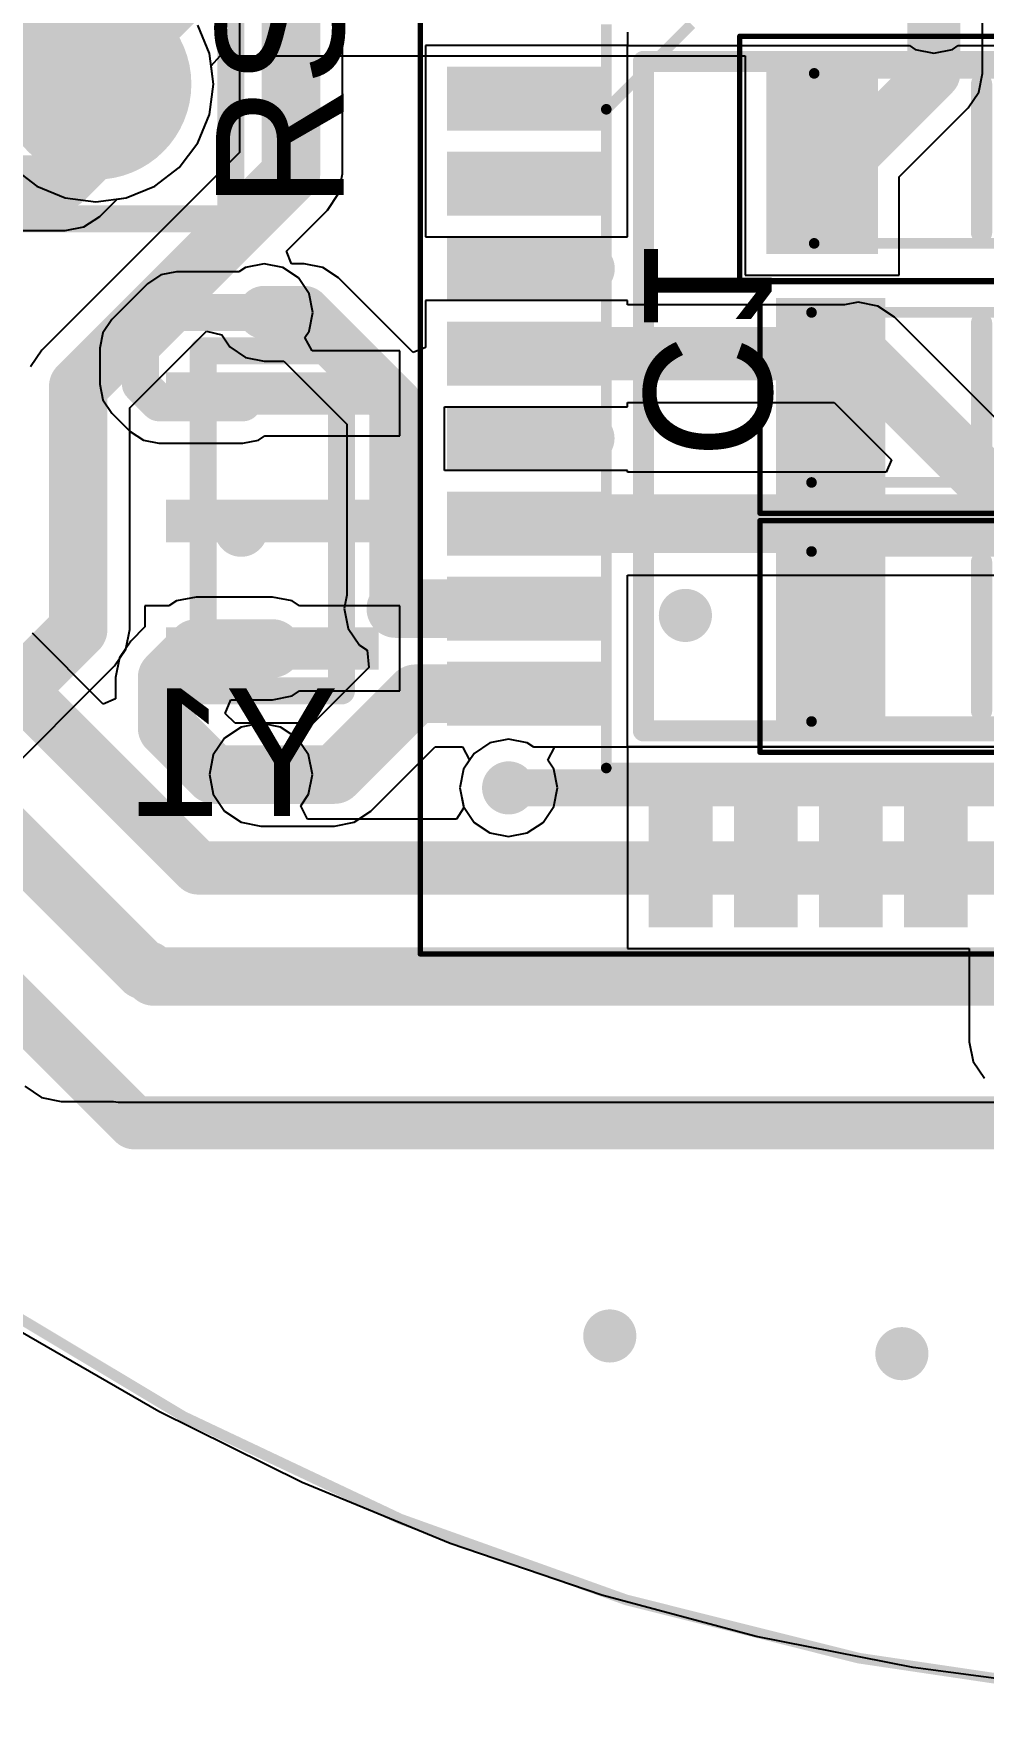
# Model space of a CAD drawing. Header units: millimetres. Extents: x 4.72 to 6.55, y 1.73 to 3.54.
# Drawn here: x 5.156 to 5.508, y 1.728 to 2.349 of the extents above; entities that cross this region are included whole.
import ezdxf

# ---------------------------------------------------------------- set-up
doc = ezdxf.new("R2010")
doc.units = ezdxf.units.MM
doc.header["$MEASUREMENT"] = 0
for name, color, linetype in [('BottomLayer', 5, 'Continuous'), ('BottomOverlay', 54, 'Continuous'), ('BottomPaste', 16, 'Continuous'), ('BottomSolder', 6, 'Continuous'), ('ConnectLayer', 7, 'Continuous'), ('Mechanical1', 6, 'Continuous'), ('Mechanical15', 56, 'Continuous'), ('Mechanical20', 56, 'Continuous'), ('Mechanical3', 76, 'Continuous'), ('MultiLayer', 9, 'Continuous'), ('PadHoleLayer', 156, 'Continuous'), ('TopLayer', 1, 'Continuous'), ('TopOverlay', 2, 'Continuous'), ('TopPaste', 8, 'Continuous'), ('TopSolder', 216, 'Continuous'), ('ViaHoleLayer', 16, 'Continuous')]:
    doc.layers.add(name, color=color, linetype=linetype)

# ---------------------------------------------------------------- blocks, each defined once
blk = doc.blocks.new('CSTCE_G_B_15')
at = {"layer": 'BottomLayer'}
for points in [[(-0.0551181, 0.0393701), (-0.0551181, -0.0393701), (-0.0393701, 0.0393701), (-0.0393701, -0.0393701)], [(-0.007874, 0.0393701), (-0.007874, -0.0393701), (0.007874, 0.0393701), (0.007874, -0.0393701)], [(0.0393701, 0.0393701), (0.0393701, -0.0393701), (0.0551181, 0.0393701), (0.0551181, -0.0393701)]]:
    blk.add_solid(points, dxfattribs=at)
at = {"layer": 'BottomOverlay'}
for points, const_width in [([(0.0695027, 0.0568504, 1), (0.0638043, 0.0568504, 1)], 0.01), ([(0.0613043, 0.0568504, 1), (0.0663043, 0.0568504, 1)], 0.005), ([(0.0670027, 0.0568504, 1), (0.0720027, 0.0568504, 1)], 0.005), ([(-0.0654921, 0.0255906, 1), (-0.0604921, 0.0255906, 1)], 0.005), ([(0.0604921, 0.0255906, 1), (0.0654921, 0.0255906, 1)], 0.005), ([(-0.0654921, -0.0255906, 1), (-0.0604921, -0.0255906, 1)], 0.005), ([(0.0604921, -0.0255906, 1), (0.0654921, -0.0255906, 1)], 0.005)]:
    blk.add_lwpolyline(points, format="xyb", close=True, dxfattribs=dict(at, const_width=const_width))
at = {"layer": 'BottomOverlay', "const_width": 0.01}
for points in [[(-0.0629921, 0.0255906), (-0.0629921, -0.0255906)], [(0.0629921, 0.0255906), (0.0629921, -0.0255906)]]:
    blk.add_lwpolyline(points, dxfattribs=at)
at = {"layer": 'BottomPaste'}
for points in [[(-0.0551181, 0.0393701), (-0.0551181, -0.0393701), (-0.0393701, 0.0393701), (-0.0393701, -0.0393701)], [(-0.007874, 0.0393701), (-0.007874, -0.0393701), (0.007874, 0.0393701), (0.007874, -0.0393701)], [(0.0393701, 0.0393701), (0.0393701, -0.0393701), (0.0551181, 0.0393701), (0.0551181, -0.0393701)]]:
    blk.add_solid(points, dxfattribs=at)
at = {"layer": 'BottomSolder'}
for points in [[(-0.0551181, 0.0393701), (-0.0551181, -0.0393701), (-0.0393701, 0.0393701), (-0.0393701, -0.0393701)], [(-0.007874, 0.0393701), (-0.007874, -0.0393701), (0.007874, 0.0393701), (0.007874, -0.0393701)], [(0.0393701, 0.0393701), (0.0393701, -0.0393701), (0.0551181, 0.0393701), (0.0551181, -0.0393701)]]:
    blk.add_solid(points, dxfattribs=at)
at = {"layer": 'Mechanical15', "const_width": 0.01}
for points in [[(-0.0629921, 0.0255906), (0.0629921, 0.0255906)], [(-0.0629921, 0.0255906), (-0.0629921, -0.0255906)], [(0.0629921, 0.0255906), (0.0629921, -0.0255906)], [(-0.0629921, -0.0255906), (0.0629921, -0.0255906)]]:
    blk.add_lwpolyline(points, dxfattribs=at)
at = {"layer": 'Mechanical15', "const_width": 0.005}
for points in [[(-0.0654921, 0.0255906, 1), (-0.0604921, 0.0255906, 1)], [(-0.0654921, 0.0255906, 1), (-0.0604921, 0.0255906, 1)], [(0.0604921, 0.0255906, 1), (0.0654921, 0.0255906, 1)], [(0.0604921, 0.0255906, 1), (0.0654921, 0.0255906, 1)], [(-0.0654921, -0.0255906, 1), (-0.0604921, -0.0255906, 1)], [(-0.0654921, -0.0255906, 1), (-0.0604921, -0.0255906, 1)], [(0.0604921, -0.0255906, 1), (0.0654921, -0.0255906, 1)], [(0.0604921, -0.0255906, 1), (0.0654921, -0.0255906, 1)]]:
    blk.add_lwpolyline(points, format="xyb", close=True, dxfattribs=at)
blk = doc.blocks.new('QFP80P900X900X120_32N_20')
at = {"layer": 'Mechanical15', "const_width": 0.003937}
for points in [[(-0.1377953, 0.1062992), (-0.1062992, 0.1377953)], [(-0.1377953, -0.1377953), (-0.1377953, 0.1377953)], [(-0.1377953, -0.1377953), (0.1377953, -0.1377953)]]:
    blk.add_lwpolyline(points, dxfattribs=at)
at = {"layer": 'Mechanical15', "const_width": 0.0019685}
for points in [[(-0.1387795, 0.1062992, 1), (-0.1368111, 0.1062992, 1)], [(-0.1387795, -0.1377953, 1), (-0.1368111, -0.1377953, 1)], [(-0.1387795, -0.1377953, 1), (-0.1368111, -0.1377953, 1)]]:
    blk.add_lwpolyline(points, format="xyb", close=True, dxfattribs=at)
at = {"layer": 'Mechanical20', "const_width": 0.0019685}
for points in [[(-0.2066929, -0.2066929), (-0.2066929, 0.2066929)], [(-0.2066929, -0.2066929), (0.2066929, -0.2066929)]]:
    blk.add_lwpolyline(points, dxfattribs=at)
at = {"layer": 'Mechanical20', "const_width": 0.0009842}
blk.add_lwpolyline([(-0.207185, -0.2066929, 1), (-0.2062008, -0.2066929, 1)], format="xyb", close=True, dxfattribs=at)
blk.add_lwpolyline([(-0.207185, -0.2066929, 1), (-0.2062008, -0.2066929, 1)], format="xyb", close=True, dxfattribs=at)
at = {"layer": 'TopLayer'}
for points in [[(-0.1968503, 0.0984252), (-0.1377953, 0.0984252), (-0.1968503, 0.1220472), (-0.1377953, 0.1220472)], [(-0.1968503, 0.0669292), (-0.1377953, 0.0669292), (-0.1968503, 0.0905512), (-0.1377953, 0.0905512)], [(-0.1968503, 0.0354331), (-0.1377953, 0.0354331), (-0.1968503, 0.0590551), (-0.1377953, 0.0590551)], [(-0.1968503, 0.003937), (-0.1377953, 0.003937), (-0.1968503, 0.027559), (-0.1377953, 0.027559)], [(-0.1968503, -0.027559), (-0.1377953, -0.027559), (-0.1968503, -0.003937), (-0.1377953, -0.003937)], [(-0.1968503, -0.0590551), (-0.1377953, -0.0590551), (-0.1968503, -0.0354331), (-0.1377953, -0.0354331)], [(-0.1968503, -0.0905512), (-0.1377953, -0.0905512), (-0.1968503, -0.0669292), (-0.1377953, -0.0669292)], [(-0.1968503, -0.1220472), (-0.1377953, -0.1220472), (-0.1968503, -0.0984252), (-0.1377953, -0.0984252)], [(-0.0984252, -0.1968503), (-0.0984252, -0.1377953), (-0.1220472, -0.1968503), (-0.1220472, -0.1377953)], [(-0.0669292, -0.1968503), (-0.0669292, -0.1377953), (-0.0905512, -0.1968503), (-0.0905512, -0.1377953)], [(-0.0354331, -0.1968503), (-0.0354331, -0.1377953), (-0.0590551, -0.1968503), (-0.0590551, -0.1377953)], [(-0.003937, -0.1968503), (-0.003937, -0.1377953), (-0.027559, -0.1968503), (-0.027559, -0.1377953)]]:
    blk.add_solid(points, dxfattribs=at)
at = {"layer": 'TopOverlay', "const_width": 0.007874}
for points in [[(-0.1240157, -0.1240157), (-0.1240157, 0.1240157)], [(-0.1240157, 0.1240157), (0.1240157, 0.1240157)], [(-0.1240157, -0.1240157), (0.1240157, -0.1240157)]]:
    blk.add_lwpolyline(points, dxfattribs=at)
at = {"layer": 'TopOverlay', "const_width": 0.003937}
for points in [[(-0.1259842, 0.1240157, 1), (-0.1220472, 0.1240157, 1)], [(-0.1259842, 0.1240157, 1), (-0.1220472, 0.1240157, 1)], [(-0.1259842, -0.1240157, 1), (-0.1220472, -0.1240157, 1)], [(-0.1259842, -0.1240157, 1), (-0.1220472, -0.1240157, 1)]]:
    blk.add_lwpolyline(points, format="xyb", close=True, dxfattribs=at)
at = {"layer": 'TopPaste'}
for points in [[(-0.1968503, 0.0984252), (-0.1377953, 0.0984252), (-0.1968503, 0.1220472), (-0.1377953, 0.1220472)], [(-0.1968503, 0.0669292), (-0.1377953, 0.0669292), (-0.1968503, 0.0905512), (-0.1377953, 0.0905512)], [(-0.1968503, 0.0354331), (-0.1377953, 0.0354331), (-0.1968503, 0.0590551), (-0.1377953, 0.0590551)], [(-0.1968503, 0.003937), (-0.1377953, 0.003937), (-0.1968503, 0.027559), (-0.1377953, 0.027559)], [(-0.1968503, -0.027559), (-0.1377953, -0.027559), (-0.1968503, -0.003937), (-0.1377953, -0.003937)], [(-0.1968503, -0.0590551), (-0.1377953, -0.0590551), (-0.1968503, -0.0354331), (-0.1377953, -0.0354331)], [(-0.1968503, -0.0905512), (-0.1377953, -0.0905512), (-0.1968503, -0.0669292), (-0.1377953, -0.0669292)], [(-0.1968503, -0.1220472), (-0.1377953, -0.1220472), (-0.1968503, -0.0984252), (-0.1377953, -0.0984252)], [(-0.0984252, -0.1968503), (-0.0984252, -0.1377953), (-0.1220472, -0.1968503), (-0.1220472, -0.1377953)], [(-0.0669292, -0.1968503), (-0.0669292, -0.1377953), (-0.0905512, -0.1968503), (-0.0905512, -0.1377953)], [(-0.0354331, -0.1968503), (-0.0354331, -0.1377953), (-0.0590551, -0.1968503), (-0.0590551, -0.1377953)], [(-0.003937, -0.1968503), (-0.003937, -0.1377953), (-0.027559, -0.1968503), (-0.027559, -0.1377953)]]:
    blk.add_solid(points, dxfattribs=at)
at = {"layer": 'TopSolder'}
for points in [[(-0.1968503, 0.0984252), (-0.1377953, 0.0984252), (-0.1968503, 0.1220472), (-0.1377953, 0.1220472)], [(-0.1968503, 0.0669292), (-0.1377953, 0.0669292), (-0.1968503, 0.0905512), (-0.1377953, 0.0905512)], [(-0.1968503, 0.0354331), (-0.1377953, 0.0354331), (-0.1968503, 0.0590551), (-0.1377953, 0.0590551)], [(-0.1968503, 0.003937), (-0.1377953, 0.003937), (-0.1968503, 0.027559), (-0.1377953, 0.027559)], [(-0.1968503, -0.027559), (-0.1377953, -0.027559), (-0.1968503, -0.003937), (-0.1377953, -0.003937)], [(-0.1968503, -0.0590551), (-0.1377953, -0.0590551), (-0.1968503, -0.0354331), (-0.1377953, -0.0354331)], [(-0.1968503, -0.0905512), (-0.1377953, -0.0905512), (-0.1968503, -0.0669292), (-0.1377953, -0.0669292)], [(-0.1968503, -0.1220472), (-0.1377953, -0.1220472), (-0.1968503, -0.0984252), (-0.1377953, -0.0984252)], [(-0.0984252, -0.1968503), (-0.0984252, -0.1377953), (-0.1220472, -0.1968503), (-0.1220472, -0.1377953)], [(-0.0669292, -0.1968503), (-0.0669292, -0.1377953), (-0.0905512, -0.1968503), (-0.0905512, -0.1377953)], [(-0.0354331, -0.1968503), (-0.0354331, -0.1377953), (-0.0590551, -0.1968503), (-0.0590551, -0.1377953)], [(-0.003937, -0.1968503), (-0.003937, -0.1377953), (-0.027559, -0.1968503), (-0.027559, -0.1377953)]]:
    blk.add_solid(points, dxfattribs=at)
blk = doc.blocks.new('RESC3216X60N_B_29')
at = {"layer": 'BottomLayer'}
for points in [[(-0.0797244, 0.035433), (-0.0797244, -0.035433), (-0.0383858, 0.035433), (-0.0383858, -0.035433)], [(0.0383858, 0.035433), (0.0383858, -0.035433), (0.0797244, 0.035433), (0.0797244, -0.035433)]]:
    blk.add_solid(points, dxfattribs=at)
at = {"layer": 'BottomOverlay', "const_width": 0.007874}
blk.add_lwpolyline([(0, 0.0275591), (0, -0.0275591)], dxfattribs=at)
at = {"layer": 'BottomOverlay', "const_width": 0.003937}
for points in [[(-0.0019685, 0.0275591, 1), (0.0019685, 0.0275591, 1)], [(-0.0019685, -0.0275591, 1), (0.0019685, -0.0275591, 1)]]:
    blk.add_lwpolyline(points, format="xyb", close=True, dxfattribs=at)
at = {"layer": 'BottomPaste'}
for points in [[(-0.0797244, 0.035433), (-0.0797244, -0.035433), (-0.0383858, 0.035433), (-0.0383858, -0.035433)], [(0.0383858, 0.035433), (0.0383858, -0.035433), (0.0797244, 0.035433), (0.0797244, -0.035433)]]:
    blk.add_solid(points, dxfattribs=at)
at = {"layer": 'BottomSolder'}
for points in [[(-0.0797244, 0.035433), (-0.0797244, -0.035433), (-0.0383858, 0.035433), (-0.0383858, -0.035433)], [(0.0383858, 0.035433), (0.0383858, -0.035433), (0.0797244, 0.035433), (0.0797244, -0.035433)]]:
    blk.add_solid(points, dxfattribs=at)
at = {"layer": 'Mechanical15', "const_width": 0.003937}
for points in [[(0.0620079, 0.0314961), (-0.0620079, 0.0314961)], [(-0.0620079, 0.0314961), (-0.0620079, -0.0314961)], [(0.0620079, 0.0314961), (0.0620079, -0.0314961)], [(0.0620079, -0.0314961), (-0.0620079, -0.0314961)]]:
    blk.add_lwpolyline(points, dxfattribs=at)
at = {"layer": 'Mechanical15', "const_width": 0.0019685}
for points in [[(-0.0629921, 0.0314961, 1), (-0.0610237, 0.0314961, 1)], [(-0.0629921, 0.0314961, 1), (-0.0610237, 0.0314961, 1)], [(0.0610237, 0.0314961, 1), (0.0629921, 0.0314961, 1)], [(0.0610237, 0.0314961, 1), (0.0629921, 0.0314961, 1)], [(-0.0629921, -0.0314961, 1), (-0.0610237, -0.0314961, 1)], [(-0.0629921, -0.0314961, 1), (-0.0610237, -0.0314961, 1)], [(0.0610237, -0.0314961, 1), (0.0629921, -0.0314961, 1)], [(0.0610237, -0.0314961, 1), (0.0629921, -0.0314961, 1)]]:
    blk.add_lwpolyline(points, format="xyb", close=True, dxfattribs=at)
at = {"layer": 'Mechanical20', "const_width": 0.0019685}
for points in [[(0.0895669, 0.0452756), (-0.0895669, 0.0452756)], [(-0.0895669, 0.0452756), (-0.0895669, -0.0452756)], [(0.0895669, 0.0452756), (0.0895669, -0.0452756)], [(0.0895669, -0.0452756), (-0.0895669, -0.0452756)]]:
    blk.add_lwpolyline(points, dxfattribs=at)
at = {"layer": 'Mechanical20', "const_width": 0.0009842}
for points in [[(-0.090059, 0.0452756, 1), (-0.0890748, 0.0452756, 1)], [(-0.090059, 0.0452756, 1), (-0.0890748, 0.0452756, 1)], [(0.0890748, 0.0452756, 1), (0.090059, 0.0452756, 1)], [(0.0890748, 0.0452756, 1), (0.090059, 0.0452756, 1)], [(-0.090059, -0.0452756, 1), (-0.0890748, -0.0452756, 1)], [(-0.090059, -0.0452756, 1), (-0.0890748, -0.0452756, 1)], [(0.0890748, -0.0452756, 1), (0.090059, -0.0452756, 1)], [(0.0890748, -0.0452756, 1), (0.090059, -0.0452756, 1)]]:
    blk.add_lwpolyline(points, format="xyb", close=True, dxfattribs=at)
blk = doc.blocks.new('P___H______2_3_TH_P_____2_54___31')
at = {"layer": 'BottomLayer', "const_width": 0.035433}
blk.add_lwpolyline([(0.1822835, -0.1, 1), (0.2177165, -0.1, 1)], format="xyb", close=True, dxfattribs=at)
at = {"layer": 'BottomSolder', "const_width": 0.035433}
blk.add_lwpolyline([(0.1822835, -0.1, 1), (0.2177165, -0.1, 1)], format="xyb", close=True, dxfattribs=at)
at = {"layer": 'Mechanical3', "const_width": 0.01}
for points in [[(0.25, -0.15), (0.25, -0.05)], [(-0.05, -0.15), (0.25, -0.15)]]:
    blk.add_lwpolyline(points, dxfattribs=at)
at = {"layer": 'Mechanical3', "const_width": 0.005}
blk.add_lwpolyline([(0.2475, -0.15, 1), (0.2525, -0.15, 1)], format="xyb", close=True, dxfattribs=at)
blk.add_lwpolyline([(0.2475, -0.15, 1), (0.2525, -0.15, 1)], format="xyb", close=True, dxfattribs=at)
at = {"layer": 'MultiLayer', "const_width": 0.035433}
blk.add_lwpolyline([(0.1822835, -0.1, 1), (0.2177165, -0.1, 1)], format="xyb", close=True, dxfattribs=at)
at = {"layer": 'PadHoleLayer', "const_width": 0.019685}
blk.add_lwpolyline([(0.1901575, -0.1, 1), (0.2098425, -0.1, 1)], format="xyb", close=True, dxfattribs=at)
at = {"layer": 'TopLayer', "const_width": 0.035433}
blk.add_lwpolyline([(0.1822835, -0.1, 1), (0.2177165, -0.1, 1)], format="xyb", close=True, dxfattribs=at)
at = {"layer": 'TopOverlay', "const_width": 0.01}
for points in [[(0.25, -0.15), (0.25, -0.05)], [(-0.05, -0.15), (0.25, -0.15)]]:
    blk.add_lwpolyline(points, dxfattribs=at)
at = {"layer": 'TopOverlay', "const_width": 0.005}
blk.add_lwpolyline([(0.2475, -0.15, 1), (0.2525, -0.15, 1)], format="xyb", close=True, dxfattribs=at)
blk.add_lwpolyline([(0.2475, -0.15, 1), (0.2525, -0.15, 1)], format="xyb", close=True, dxfattribs=at)
at = {"layer": 'TopSolder', "const_width": 0.035433}
blk.add_lwpolyline([(0.1822835, -0.1, 1), (0.2177165, -0.1, 1)], format="xyb", close=True, dxfattribs=at)
blk = doc.blocks.new('CAPC3216X170N_B_46')
at = {"layer": 'BottomLayer'}
for points in [[(-0.0761811, 0.036811), (-0.0761811, -0.036811), (-0.0356299, 0.036811), (-0.0356299, -0.036811)], [(0.0356299, 0.036811), (0.0356299, -0.036811), (0.0761811, 0.036811), (0.0761811, -0.036811)]]:
    blk.add_solid(points, dxfattribs=at)
at = {"layer": 'BottomOverlay', "const_width": 0.007874}
blk.add_lwpolyline([(0, 0.0275591), (0, -0.0275591)], dxfattribs=at)
at = {"layer": 'BottomOverlay', "const_width": 0.003937}
for points in [[(-0.0019685, 0.0275591, 1), (0.0019685, 0.0275591, 1)], [(-0.0019685, -0.0275591, 1), (0.0019685, -0.0275591, 1)]]:
    blk.add_lwpolyline(points, format="xyb", close=True, dxfattribs=at)
at = {"layer": 'BottomPaste'}
for points in [[(-0.0761811, 0.036811), (-0.0761811, -0.036811), (-0.0356299, 0.036811), (-0.0356299, -0.036811)], [(0.0356299, 0.036811), (0.0356299, -0.036811), (0.0761811, 0.036811), (0.0761811, -0.036811)]]:
    blk.add_solid(points, dxfattribs=at)
at = {"layer": 'BottomSolder'}
for points in [[(-0.0761811, 0.036811), (-0.0761811, -0.036811), (-0.0356299, 0.036811), (-0.0356299, -0.036811)], [(0.0356299, 0.036811), (0.0356299, -0.036811), (0.0761811, 0.036811), (0.0761811, -0.036811)]]:
    blk.add_solid(points, dxfattribs=at)
at = {"layer": 'Mechanical15', "const_width": 0.003937}
for points in [[(0.0629921, 0.0314961), (-0.0629921, 0.0314961)], [(-0.0629921, 0.0314961), (-0.0629921, -0.0314961)], [(0.0629921, 0.0314961), (0.0629921, -0.0314961)], [(0.0629921, -0.0314961), (-0.0629921, -0.0314961)]]:
    blk.add_lwpolyline(points, dxfattribs=at)
at = {"layer": 'Mechanical15', "const_width": 0.0019685}
for points in [[(-0.0639763, 0.0314961, 1), (-0.0620079, 0.0314961, 1)], [(-0.0639763, 0.0314961, 1), (-0.0620079, 0.0314961, 1)], [(0.0620079, 0.0314961, 1), (0.0639763, 0.0314961, 1)], [(0.0620079, 0.0314961, 1), (0.0639763, 0.0314961, 1)], [(-0.0639763, -0.0314961, 1), (-0.0620079, -0.0314961, 1)], [(-0.0639763, -0.0314961, 1), (-0.0620079, -0.0314961, 1)], [(0.0620079, -0.0314961, 1), (0.0639763, -0.0314961, 1)], [(0.0620079, -0.0314961, 1), (0.0639763, -0.0314961, 1)]]:
    blk.add_lwpolyline(points, format="xyb", close=True, dxfattribs=at)
at = {"layer": 'Mechanical20', "const_width": 0.0019685}
for points in [[(0.0820866, 0.0429134), (-0.0820866, 0.0429134)], [(-0.0820866, 0.0429134), (-0.0820866, -0.0429134)], [(0.0820866, 0.0429134), (0.0820866, -0.0429134)], [(0.0820866, -0.0429134), (-0.0820866, -0.0429134)]]:
    blk.add_lwpolyline(points, dxfattribs=at)
at = {"layer": 'Mechanical20', "const_width": 0.0009842}
for points in [[(-0.0825787, 0.0429134, 1), (-0.0815945, 0.0429134, 1)], [(-0.0825787, 0.0429134, 1), (-0.0815945, 0.0429134, 1)], [(0.0815945, 0.0429134, 1), (0.0825787, 0.0429134, 1)], [(0.0815945, 0.0429134, 1), (0.0825787, 0.0429134, 1)], [(-0.0825787, -0.0429134, 1), (-0.0815945, -0.0429134, 1)], [(-0.0825787, -0.0429134, 1), (-0.0815945, -0.0429134, 1)], [(0.0815945, -0.0429134, 1), (0.0825787, -0.0429134, 1)], [(0.0815945, -0.0429134, 1), (0.0825787, -0.0429134, 1)]]:
    blk.add_lwpolyline(points, format="xyb", close=True, dxfattribs=at)
blk = doc.blocks.new('CAPC3216X170N_B_47')
at = {"layer": 'BottomLayer'}
for points in [[(-0.0761811, 0.036811), (-0.0761811, -0.036811), (-0.0356299, 0.036811), (-0.0356299, -0.036811)], [(0.0356299, 0.036811), (0.0356299, -0.036811), (0.0761811, 0.036811), (0.0761811, -0.036811)]]:
    blk.add_solid(points, dxfattribs=at)
at = {"layer": 'BottomOverlay', "const_width": 0.007874}
blk.add_lwpolyline([(0, 0.0275591), (0, -0.0275591)], dxfattribs=at)
at = {"layer": 'BottomOverlay', "const_width": 0.003937}
for points in [[(-0.0019685, 0.0275591, 1), (0.0019685, 0.0275591, 1)], [(-0.0019685, -0.0275591, 1), (0.0019685, -0.0275591, 1)]]:
    blk.add_lwpolyline(points, format="xyb", close=True, dxfattribs=at)
at = {"layer": 'BottomPaste'}
for points in [[(-0.0761811, 0.036811), (-0.0761811, -0.036811), (-0.0356299, 0.036811), (-0.0356299, -0.036811)], [(0.0356299, 0.036811), (0.0356299, -0.036811), (0.0761811, 0.036811), (0.0761811, -0.036811)]]:
    blk.add_solid(points, dxfattribs=at)
at = {"layer": 'BottomSolder'}
for points in [[(-0.0761811, 0.036811), (-0.0761811, -0.036811), (-0.0356299, 0.036811), (-0.0356299, -0.036811)], [(0.0356299, 0.036811), (0.0356299, -0.036811), (0.0761811, 0.036811), (0.0761811, -0.036811)]]:
    blk.add_solid(points, dxfattribs=at)
at = {"layer": 'Mechanical15', "const_width": 0.003937}
for points in [[(0.0629921, 0.0314961), (-0.0629921, 0.0314961)], [(-0.0629921, 0.0314961), (-0.0629921, -0.0314961)], [(0.0629921, 0.0314961), (0.0629921, -0.0314961)], [(0.0629921, -0.0314961), (-0.0629921, -0.0314961)]]:
    blk.add_lwpolyline(points, dxfattribs=at)
at = {"layer": 'Mechanical15', "const_width": 0.0019685}
for points in [[(-0.0639763, 0.0314961, 1), (-0.0620079, 0.0314961, 1)], [(-0.0639763, 0.0314961, 1), (-0.0620079, 0.0314961, 1)], [(0.0620079, 0.0314961, 1), (0.0639763, 0.0314961, 1)], [(0.0620079, 0.0314961, 1), (0.0639763, 0.0314961, 1)], [(-0.0639763, -0.0314961, 1), (-0.0620079, -0.0314961, 1)], [(-0.0639763, -0.0314961, 1), (-0.0620079, -0.0314961, 1)], [(0.0620079, -0.0314961, 1), (0.0639763, -0.0314961, 1)], [(0.0620079, -0.0314961, 1), (0.0639763, -0.0314961, 1)]]:
    blk.add_lwpolyline(points, format="xyb", close=True, dxfattribs=at)
at = {"layer": 'Mechanical20', "const_width": 0.0019685}
for points in [[(0.0820866, 0.0429134), (-0.0820866, 0.0429134)], [(-0.0820866, 0.0429134), (-0.0820866, -0.0429134)], [(0.0820866, 0.0429134), (0.0820866, -0.0429134)], [(0.0820866, -0.0429134), (-0.0820866, -0.0429134)]]:
    blk.add_lwpolyline(points, dxfattribs=at)
at = {"layer": 'Mechanical20', "const_width": 0.0009842}
for points in [[(-0.0825787, 0.0429134, 1), (-0.0815945, 0.0429134, 1)], [(-0.0825787, 0.0429134, 1), (-0.0815945, 0.0429134, 1)], [(0.0815945, 0.0429134, 1), (0.0825787, 0.0429134, 1)], [(0.0815945, 0.0429134, 1), (0.0825787, 0.0429134, 1)], [(-0.0825787, -0.0429134, 1), (-0.0815945, -0.0429134, 1)], [(-0.0825787, -0.0429134, 1), (-0.0815945, -0.0429134, 1)], [(0.0815945, -0.0429134, 1), (0.0825787, -0.0429134, 1)], [(0.0815945, -0.0429134, 1), (0.0825787, -0.0429134, 1)]]:
    blk.add_lwpolyline(points, format="xyb", close=True, dxfattribs=at)

msp = doc.modelspace()

# ---------------------------------------------------------------- linework, layer by layer
at = {"layer": 'BottomLayer'}
for points, const_width in [([(5.1794896, 2.3307101), (5.2090158, 2.3602363)], 0.019685), ([(5.4899223, 2.3346455), (5.4899223, 2.3602363)], 0.019685), ([(5.4544893, 2.2992125), (5.4899223, 2.3346455)], 0.019685), ([(5.1960843, 2.2327772), (5.2093701, 2.246063)], 0.0137795), ([(5.2093701, 2.246063), (5.2418908, 2.246063)], 0.0137795), ([(5.1960843, 2.2194429), (5.1960843, 2.2327772)], 0.0137795), ([(5.1960843, 2.2194429), (5.2029073, 2.2126199)], 0.0137795), ([(5.2029073, 2.2126199), (5.2340168, 2.2126199)], 0.0137795), ([(5.2059212, 2.1107952), (5.2166771, 2.1215511)], 0.0216535), ([(5.2166771, 2.1215511), (5.2449212, 2.1215511)], 0.0216535), ([(5.0794892, 2.1200788), (5.1972453, 2.0023227)], 0.0216535), ([(5.1396771, 2.1179618), (5.217442, 2.0401969)], 0.019685), ([(5.2059212, 2.092084), (5.2059212, 2.1107952)], 0.0216535), ([(5.0391349, 2.1003938), (5.1667334, 1.9727952)], 0.019685), ([(5.2059212, 2.092084), (5.223202, 2.0748032)], 0.0216535), ([(5.223202, 2.0748032), (5.2406607, 2.0748032)], 0.0216535), ([(5.332442, 2.0698819), (5.5221673, 2.0698819)], 0.0137795), ([(5.217442, 2.0401969), (5.5557098, 2.0401969)], 0.019685), ([(5.1972453, 2.0023227), (5.1986373, 2.0023227)], 0.0216535), ([(5.1986373, 2.0023227), (5.2009599, 2.0000001)], 0.0216535), ([(5.2009599, 2.0000001), (5.5739787, 2.0000001)], 0.0216535), ([(5.1667334, 1.9727952), (5.1937334, 1.9457952)], 0.019685), ([(5.1937334, 1.9457952), (5.5601399, 1.9457952)], 0.019685)]:
    msp.add_lwpolyline(points, dxfattribs=dict(at, const_width=const_width))
for points, const_width in [([(5.4850011, 2.3346455, 1), (5.4948435, 2.3346455, 1)], 0.0098425), ([(5.4850011, 2.3346455, 1), (5.4948435, 2.3346455, 1)], 0.0098425), ([(5.1745684, 2.3307101, 1), (5.1844108, 2.3307101, 1)], 0.0098425), ([(5.4495681, 2.2992125, 1), (5.4594105, 2.2992125, 1)], 0.0098425), ([(5.357, 2.2622834, 1), (5.3668424, 2.2622834, 1)], 0.0098425), ([(5.2369696, 2.246063, 1), (5.246812, 2.246063, 1)], 0.0098425), ([(5.2059252, 2.246063, 1), (5.212815, 2.246063, 1)], 0.0068897), ([(5.2059252, 2.246063, 1), (5.212815, 2.246063, 1)], 0.0068897), ([(5.2384459, 2.246063, 1), (5.2453357, 2.246063, 1)], 0.0068897), ([(5.1926394, 2.2327772, 1), (5.1995292, 2.2327772, 1)], 0.0068897), ([(5.1926394, 2.2327772, 1), (5.1995292, 2.2327772, 1)], 0.0068897), ([(5.1926394, 2.2194429, 1), (5.1995292, 2.2194429, 1)], 0.0068897), ([(5.1926394, 2.2194429, 1), (5.1995292, 2.2194429, 1)], 0.0068897), ([(5.1994624, 2.2126199, 1), (5.2063522, 2.2126199, 1)], 0.0068897), ([(5.1994624, 2.2126199, 1), (5.2063522, 2.2126199, 1)], 0.0068897), ([(5.2305719, 2.2126199, 1), (5.2374617, 2.2126199, 1)], 0.0068897), ([(5.3569145, 2.1994331, 1), (5.3667569, 2.1994331, 1)], 0.0098425), ([(5.228434, 2.1653544, 1), (5.2382764, 2.1653544, 1)], 0.0098425), ([(5.393, 2.1337952, 1), (5.4028424, 2.1337952, 1)], 0.0098425), ([(5.2112637, 2.1215511, 1), (5.2220905, 2.1215511, 1)], 0.0108267), ([(5.2112637, 2.1215511, 1), (5.2220905, 2.1215511, 1)], 0.0108267), ([(5.2395078, 2.1215511, 1), (5.2503346, 2.1215511, 1)], 0.0108267), ([(5.2005078, 2.1107952, 1), (5.2113346, 2.1107952, 1)], 0.0108267), ([(5.2005078, 2.1107952, 1), (5.2113346, 2.1107952, 1)], 0.0108267), ([(5.2005078, 2.092084, 1), (5.2113346, 2.092084, 1)], 0.0108267), ([(5.2005078, 2.092084, 1), (5.2113346, 2.092084, 1)], 0.0108267), ([(5.2177886, 2.0748032, 1), (5.2286154, 2.0748032, 1)], 0.0108267), ([(5.2177886, 2.0748032, 1), (5.2286154, 2.0748032, 1)], 0.0108267), ([(5.2352473, 2.0748032, 1), (5.2460741, 2.0748032, 1)], 0.0108267), ([(5.2357395, 2.0748032, 1), (5.2455819, 2.0748032, 1)], 0.0098425), ([(5.3275208, 2.0698819, 1), (5.3373632, 2.0698819, 1)], 0.0098425), ([(5.3289971, 2.0698819, 1), (5.3358869, 2.0698819, 1)], 0.0068897), ([(5.2125208, 2.0401969, 1), (5.2223632, 2.0401969, 1)], 0.0098425), ([(5.2125208, 2.0401969, 1), (5.2223632, 2.0401969, 1)], 0.0098425), ([(5.1918319, 2.0023227, 1), (5.2026587, 2.0023227, 1)], 0.0108267), ([(5.1918319, 2.0023227, 1), (5.2026587, 2.0023227, 1)], 0.0108267), ([(5.1932239, 2.0023227, 1), (5.2040507, 2.0023227, 1)], 0.0108267), ([(5.1932239, 2.0023227, 1), (5.2040507, 2.0023227, 1)], 0.0108267), ([(5.1955465, 2.0000001, 1), (5.2063733, 2.0000001, 1)], 0.0108267), ([(5.1955465, 2.0000001, 1), (5.2063733, 2.0000001, 1)], 0.0108267), ([(5.1618122, 1.9727952, 1), (5.1716546, 1.9727952, 1)], 0.0098425), ([(5.1618122, 1.9727952, 1), (5.1716546, 1.9727952, 1)], 0.0098425), ([(5.1888122, 1.9457952, 1), (5.1986546, 1.9457952, 1)], 0.0098425), ([(5.1888122, 1.9457952, 1), (5.1986546, 1.9457952, 1)], 0.0098425), ([(5.365, 1.8667952, 1), (5.3748424, 1.8667952, 1)], 0.0098425), ([(5.4731901, 1.8602362, 1), (5.4830325, 1.8602362, 1)], 0.0098425)]:
    msp.add_lwpolyline(points, format="xyb", close=True, dxfattribs=dict(at, const_width=const_width))
at = {"layer": 'ConnectLayer'}
for p, q in [((5.2327686, 2.7668277), (5.2327686, 2.305331)), ((5.2709028, 2.2974331), (5.2709028, 2.4912065)), ((5.5079859, 2.3346455), (5.5079859, 2.3551914)), ((5.2216829, 2.3420145), (5.2173192, 2.3525494)), ((5.3764972, 2.3499605), (5.3764968, 2.3449609)), ((5.3714973, 2.3449605), (5.3016941, 2.3449605)), ((5.3016941, 2.3449605), (5.3016941, 2.3055905)), ((5.3764968, 2.3449609), (5.3714973, 2.3449605)), ((5.3764971, 2.3399605), (5.3764975, 2.3449602)), ((5.3764975, 2.3449602), (5.381497, 2.3449606)), ((5.381497, 2.3449606), (5.4808951, 2.3449606)), ((5.4808951, 2.3449606), (5.4830097, 2.3435477)), ((5.4830097, 2.3435477), (5.4899223, 2.3421727)), ((5.4899223, 2.3421727), (5.4968349, 2.3435477)), ((5.4968349, 2.3435477), (5.4989495, 2.3449606)), ((5.4989495, 2.3449606), (5.6313397, 2.3449606)), ((5.2231713, 2.3307091), (5.2216829, 2.3420145)), ((5.2222891, 2.3374099), (5.2255859, 2.3411692)), ((5.2231713, 2.3307091), (5.2222891, 2.3374099)), ((5.2255859, 2.3411692), (5.4200404, 2.3411692)), ((5.3764971, 2.3055905), (5.3764971, 2.3399605)), ((5.4200404, 2.3411692), (5.4200404, 2.2598426)), ((5.2216829, 2.3194037), (5.2231713, 2.3307091)), ((5.2216829, 2.3194037), (5.2231713, 2.3307091)), ((5.5066109, 2.3277329), (5.5079859, 2.3346455)), ((5.5026952, 2.3218726), (5.5066109, 2.3277329)), ((5.2173192, 2.3088688), (5.2216829, 2.3194037)), ((5.2173192, 2.3088688), (5.2216829, 2.3194037)), ((5.477127, 2.2963044), (5.5026952, 2.3218726)), ((5.2327686, 2.305331), (5.1595107, 2.2320731)), ((5.2103775, 2.2998222), (5.2173192, 2.3088688)), ((5.2103775, 2.2998222), (5.2173192, 2.3088688)), ((5.3016941, 2.3055905), (5.3016941, 2.2740945)), ((5.3764971, 2.2740945), (5.3764971, 2.3055905)), ((5.1486037, 2.2998222), (5.1576502, 2.2928805)), ((5.201331, 2.2928805), (5.2103775, 2.2998222)), ((5.201331, 2.2928805), (5.2103775, 2.2998222)), ((5.2694514, 2.2901364), (5.2709028, 2.2974331)), ((5.477127, 2.2598426), (5.477127, 2.2963044)), ((5.1576502, 2.2928805), (5.1681852, 2.2885168)), ((5.1681852, 2.2885168), (5.1794906, 2.2870284)), ((5.1794906, 2.2870284), (5.190796, 2.2885168)), ((5.1809866, 2.2816602), (5.1873955, 2.2880691)), ((5.1873955, 2.2880691), (5.190796, 2.2885168)), ((5.190796, 2.2885168), (5.201331, 2.2928805)), ((5.190796, 2.2885168), (5.201331, 2.2928805)), ((5.2653182, 2.2839506), (5.2694514, 2.2901364)), ((5.1751264, 2.2777445), (5.1809866, 2.2816602)), ((5.2501136, 2.268746), (5.2653182, 2.2839506)), ((5.1437371, 2.2763695), (5.1682137, 2.2763695)), ((5.1682137, 2.2763695), (5.1751264, 2.2777445)), ((5.2520271, 2.2641266), (5.2501136, 2.268746)), ((5.3016941, 2.2740945), (5.3764971, 2.2740945)), ((5.2349782, 2.2627516), (5.2325302, 2.2611159)), ((5.2418908, 2.2641266), (5.2349782, 2.2627516)), ((5.2488034, 2.2627516), (5.2418908, 2.2641266)), ((5.2546637, 2.2588359), (5.2488034, 2.2627516)), ((5.2566546, 2.2641266), (5.2520271, 2.2641266)), ((5.2635673, 2.2627516), (5.2566546, 2.2641266)), ((5.2694275, 2.2588359), (5.2635673, 2.2627516)), ((5.1987261, 2.256707), (5.1854403, 2.2434212)), ((5.2036096, 2.2599701), (5.1987261, 2.256707)), ((5.2093701, 2.2611159), (5.2036096, 2.2599701)), ((5.2325302, 2.2611159), (5.2093701, 2.2611159)), ((5.2585794, 2.2529756), (5.2546637, 2.2588359)), ((5.2970747, 2.2311887), (5.2694275, 2.2588359)), ((5.4200404, 2.2598426), (5.477127, 2.2598426)), ((5.2599544, 2.246063), (5.2585794, 2.2529756)), ((5.3764971, 2.2504723), (5.3016941, 2.2504723)), ((5.3016941, 2.2504723), (5.3016941, 2.2331022)), ((5.3764971, 2.2488507), (5.3764971, 2.2504723)), ((5.4618927, 2.2498542), (5.4568478, 2.2488507)), ((5.4691893, 2.2484028), (5.4618927, 2.2498542)), ((5.1854403, 2.2434212), (5.1821772, 2.2385377)), ((5.2585794, 2.2391504), (5.2599544, 2.246063)), ((5.4568478, 2.2488507), (5.3764971, 2.2488507)), ((5.4753752, 2.2442696), (5.4691893, 2.2484028)), ((5.5383669, 2.1812778), (5.4753752, 2.2442696)), ((5.1821772, 2.2385377), (5.1810314, 2.2327772)), ((5.1920603, 2.2106927), (5.2204965, 2.2391289)), ((5.2204965, 2.2391289), (5.2261583, 2.2377195)), ((5.2261583, 2.2377195), (5.2291179, 2.2332901)), ((5.2570005, 2.2367873), (5.2585794, 2.2391504)), ((5.1595107, 2.2320731), (5.1553775, 2.2258873)), ((5.1810314, 2.2327772), (5.1810314, 2.2194429)), ((5.2291179, 2.2332901), (5.2349782, 2.2293744)), ((5.2596731, 2.2317873), (5.2570005, 2.2367873)), ((5.2921653, 2.2317873), (5.2596731, 2.2317873)), ((5.2921653, 2.2002913), (5.2921653, 2.2317873)), ((5.3016941, 2.2331022), (5.2970747, 2.2311887)), ((5.2349782, 2.2293744), (5.2418908, 2.2279994)), ((5.2418908, 2.2279994), (5.2491724, 2.2279994)), ((5.2491724, 2.2279994), (5.2725674, 2.2046044)), ((5.1810314, 2.2194429), (5.1821772, 2.2136824)), ((5.1821772, 2.2136824), (5.1854403, 2.2087989)), ((5.3764971, 2.2111023), (5.3764971, 2.2127235)), ((5.3764971, 2.2127235), (5.4529913, 2.2127235)), ((5.4529913, 2.2127235), (5.4742332, 2.1914816)), ((5.1854403, 2.2087989), (5.1922633, 2.2019759)), ((5.1920603, 2.1285906), (5.1920603, 2.2106927)), ((5.3086946, 2.1874802), (5.3086946, 2.2111023)), ((5.3086946, 2.2111023), (5.3764971, 2.2111023)), ((5.1922633, 2.2019759), (5.1971468, 2.1987128)), ((5.2397773, 2.1987128), (5.2421397, 2.2002913)), ((5.2421397, 2.2002913), (5.2921653, 2.2002913)), ((5.2725674, 2.2046044), (5.2725674, 2.141344)), ((5.1971468, 2.1987128), (5.2029073, 2.197567)), ((5.2029073, 2.197567), (5.2340168, 2.197567)), ((5.2340168, 2.197567), (5.2397773, 2.1987128)), ((5.3764971, 2.1874802), (5.3086946, 2.1874802)), ((5.3764971, 2.1868623), (5.3764971, 2.1874802)), ((5.4742332, 2.1914816), (5.4723198, 2.1868622)), ((5.4357884, 2.1868623), (5.3764971, 2.1868623)), ((5.4357889, 2.1868622), (5.4357884, 2.1868623)), ((5.4723198, 2.1868622), (5.4357889, 2.1868622)), ((5.3764971, 2.1166141), (5.3764971, 2.1487281)), ((5.3764971, 2.1487281), (5.435788, 2.1487281)), ((5.435788, 2.1487281), (5.4357885, 2.148728)), ((5.4357885, 2.148728), (5.5169868, 2.148728)), ((5.2093804, 2.1391668), (5.2065852, 2.1372991)), ((5.2166771, 2.1406182), (5.2093804, 2.1391668)), ((5.2449212, 2.1406182), (5.2166771, 2.1406182)), ((5.2522179, 2.1391668), (5.2449212, 2.1406182)), ((5.2550131, 2.1372991), (5.2522179, 2.1391668)), ((5.2725674, 2.141344), (5.2715639, 2.1362991)), ((5.2065852, 2.1372991), (5.1976771, 2.1372991)), ((5.1976771, 2.1372991), (5.1976771, 2.1295161)), ((5.2921653, 2.1372991), (5.2550131, 2.1372991)), ((5.2715639, 2.1362991), (5.2730153, 2.1290024)), ((5.2921653, 2.1058031), (5.2921653, 2.1372991)), ((5.1822347, 2.10095), (5.1560174, 2.1271673)), ((5.1906089, 2.1212939), (5.1920603, 2.1285906)), ((5.1976771, 2.1295161), (5.1924387, 2.1242777)), ((5.2730153, 2.1290024), (5.2771485, 2.1228166)), ((5.1864757, 2.1151081), (5.1906089, 2.1212939)), ((5.1924387, 2.1242777), (5.1883055, 2.1180919)), ((5.2771485, 2.1228166), (5.2800007, 2.1209108)), ((5.2800007, 2.1209108), (5.2806653, 2.1145043)), ((5.1363182, 2.0649506), (5.1864757, 2.1151081)), ((5.1883055, 2.1180919), (5.1868541, 2.1107952)), ((5.2806653, 2.1145043), (5.2600313, 2.0938703)), ((5.3764971, 2.0901179), (5.3764971, 2.1166141)), ((5.1868541, 2.1107952), (5.1868541, 2.1028635)), ((5.1868541, 2.1028635), (5.1822347, 2.10095)), ((5.2274862, 2.097484), (5.2295573, 2.102484)), ((5.2295573, 2.102484), (5.2449212, 2.102484)), ((5.2449212, 2.102484), (5.2522179, 2.1039354)), ((5.2522179, 2.1039354), (5.2550131, 2.1058031)), ((5.2550131, 2.1058031), (5.2921653, 2.1058031)), ((5.2310998, 2.0938703), (5.2274862, 2.097484)), ((5.2271782, 2.0882857), (5.223045, 2.0820999)), ((5.233364, 2.0924189), (5.2271782, 2.0882857)), ((5.2406607, 2.0938703), (5.2310998, 2.0938703)), ((5.2406607, 2.0938703), (5.233364, 2.0924189)), ((5.2600313, 2.0938703), (5.2406607, 2.0938703)), ((5.2479574, 2.0924189), (5.2406607, 2.0938703)), ((5.2541432, 2.0882857), (5.2479574, 2.0924189)), ((5.2582764, 2.0820999), (5.2541432, 2.0882857)), ((5.332442, 2.0879455), (5.3255294, 2.0865705)), ((5.3393546, 2.0865705), (5.332442, 2.0879455)), ((5.3764975, 2.0851184), (5.3764971, 2.0901179)), ((5.223045, 2.0820999), (5.2215936, 2.0748032)), ((5.2597278, 2.0748032), (5.2582764, 2.0820999)), ((5.2814117, 2.0613207), (5.3052091, 2.0851181)), ((5.3052091, 2.0851181), (5.3153015, 2.0851181)), ((5.3153015, 2.0851181), (5.3179741, 2.0801181)), ((5.3196691, 2.0826548), (5.3157534, 2.0767945)), ((5.3255294, 2.0865705), (5.3196691, 2.0826548)), ((5.3418026, 2.0849348), (5.3393546, 2.0865705)), ((5.5128067, 2.0849348), (5.3418026, 2.0849348)), ((5.3469099, 2.0801181), (5.3495825, 2.0851181)), ((5.3495825, 2.0851181), (5.3714971, 2.0851181)), ((5.3714971, 2.0851181), (5.3764968, 2.0851177)), ((5.3764968, 2.0851177), (5.3764972, 2.0801182)), ((5.3814971, 2.085118), (5.3764975, 2.0851184)), ((5.5130809, 2.085118), (5.3814971, 2.085118)), ((5.3157534, 2.0767945), (5.3143784, 2.0698819)), ((5.3157534, 2.0767945), (5.3143784, 2.0698819)), ((5.3179741, 2.0801181), (5.3157534, 2.0767945)), ((5.3491306, 2.0767945), (5.3469099, 2.0801181)), ((5.3505056, 2.0698819), (5.3491306, 2.0767945)), ((5.3764972, 2.0801182), (5.3764972, 2.010315)), ((5.2215936, 2.0748032), (5.223045, 2.0675065)), ((5.2582764, 2.0675065), (5.2597278, 2.0748032)), ((5.3143784, 2.0698819), (5.3157534, 2.0629693)), ((5.3143784, 2.0698819), (5.3156955, 2.0632605)), ((5.3491306, 2.0629693), (5.3505056, 2.0698819)), ((5.223045, 2.0675065), (5.2271782, 2.0613207)), ((5.2554394, 2.0632605), (5.2582764, 2.0675065)), ((5.257878, 2.0582605), (5.2554394, 2.0632605)), ((5.3156955, 2.0632605), (5.3157046, 2.0623872)), ((5.2271782, 2.0613207), (5.233364, 2.0571875)), ((5.233364, 2.0571875), (5.2406607, 2.0557361)), ((5.3131423, 2.0582605), (5.257878, 2.0582605)), ((5.2679292, 2.0557361), (5.2752259, 2.0571875)), ((5.2752259, 2.0571875), (5.2814117, 2.0613207)), ((5.3157046, 2.0623872), (5.3131423, 2.0582605)), ((5.3157534, 2.0629693), (5.3196691, 2.057109)), ((5.3196691, 2.057109), (5.3255294, 2.0531933)), ((5.3393546, 2.0531933), (5.3452149, 2.057109)), ((5.3452149, 2.057109), (5.3491306, 2.0629693)), ((5.2406607, 2.0557361), (5.2679292, 2.0557361)), ((5.3255294, 2.0531933), (5.332442, 2.0518183)), ((5.332442, 2.0518183), (5.3393546, 2.0531933)), ((5.3764972, 2.010315), (5.5031002, 2.010315)), ((5.5031002, 2.010315), (5.5031002, 1.9757952)), ((5.5031002, 1.9757952), (5.5045516, 1.9684985)), ((5.5045516, 1.9684985), (5.5086848, 1.9623127)), ((5.1532509, 1.9593127), (5.1594367, 1.9551795)), ((5.1594367, 1.9551795), (5.1667334, 1.9537281)), ((5.1667334, 1.9537281), (5.1860614, 1.9537281)), ((5.1860614, 1.9537281), (5.1877451, 1.9533932)), ((5.1877451, 1.9533932), (5.6125828, 1.9533932)), ((5.2028372, 1.8387773), (5.1514933, 1.8684207)), ((5.2028372, 1.8387773), (5.1514933, 1.8684207)), ((5.2560099, 1.8125555), (5.2028372, 1.8387773)), ((5.2560099, 1.8125555), (5.2028372, 1.8387773)), ((5.3107837, 1.7898674), (5.2560099, 1.8125555)), ((5.3107837, 1.7898674), (5.2560099, 1.8125555)), ((5.3669241, 1.7708103), (5.3107837, 1.7898674)), ((5.3669241, 1.7708103), (5.3107837, 1.7898674)), ((5.4241908, 1.7554657), (5.3669241, 1.7708103)), ((5.4241908, 1.7554657), (5.3669241, 1.7708103)), ((5.4823384, 1.7438995), (5.4241908, 1.7554657)), ((5.4823384, 1.7438995), (5.4241908, 1.7554657)), ((5.5411179, 1.736161), (5.4823384, 1.7438995)), ((5.5411179, 1.736161), (5.4823384, 1.7438995))]:
    msp.add_line(p, q, dxfattribs=at)
at = {"layer": 'Mechanical1', "const_width": 0.003937}
msp.add_lwpolyline([(6.544433, 2.635507, 1), (4.7334094, 2.635507, 1)], format="xyb", close=True, dxfattribs=at)
at = {"layer": 'MultiLayer', "const_width": 0.0098425}
for points in [[(5.357, 2.2622834, 1), (5.3668424, 2.2622834, 1)], [(5.2369696, 2.246063, 1), (5.246812, 2.246063, 1)], [(5.3569145, 2.1994331, 1), (5.3667569, 2.1994331, 1)], [(5.228434, 2.1653544, 1), (5.2382764, 2.1653544, 1)], [(5.393, 2.1337952, 1), (5.4028424, 2.1337952, 1)], [(5.2357395, 2.0748032, 1), (5.2455819, 2.0748032, 1)], [(5.3275208, 2.0698819, 1), (5.3373632, 2.0698819, 1)], [(5.365, 1.8667952, 1), (5.3748424, 1.8667952, 1)], [(5.4731901, 1.8602362, 1), (5.4830325, 1.8602362, 1)]]:
    msp.add_lwpolyline(points, format="xyb", close=True, dxfattribs=at)
at = {"layer": 'TopLayer'}
for points, const_width in [([(5.2518357, 2.2974331), (5.2518357, 2.7668277)], 0.0216535), ([(5.1794896, 2.305709), (5.1794896, 2.3307101)], 0.0216535), ([(5.1682137, 2.2944331), (5.1794896, 2.305709)], 0.019685), ([(5.1729932, 2.2185906), (5.2518357, 2.2974331)], 0.0216535), ([(5.1348357, 2.2944331), (5.1682137, 2.2944331)], 0.019685), ([(5.2418908, 2.246063), (5.2566546, 2.246063)], 0.019685), ([(5.2566546, 2.246063), (5.290631, 2.2120866)], 0.019685), ([(5.3410633, 2.2307871), (5.4618927, 2.2307871)], 0.019685), ([(5.4618927, 2.2307871), (5.5248847, 2.1677951)], 0.0216535), ([(5.1729932, 2.1285906), (5.1729932, 2.2185906)], 0.0216535), ([(5.290631, 2.1362991), (5.290631, 2.2120866)], 0.019685), ([(5.3390956, 2.1677952), (5.4357884, 2.1677952)], 0.0216535), ([(5.4357884, 2.1677952), (5.4357885, 2.1677951)], 0.0216535), ([(5.4357885, 2.1677951), (5.5248847, 2.1677951)], 0.0216535), ([(5.290631, 2.1362991), (5.3390956, 2.1362991)], 0.0216535), ([(5.3390956, 2.1362991), (5.3410633, 2.1362991)], 0.0216535), ([(5.1228357, 2.0784331), (5.1729932, 2.1285906)], 0.0216535), ([(5.2679292, 2.0748032), (5.2979291, 2.1048031)], 0.0216535), ([(5.2979291, 2.1048031), (5.3390956, 2.1048031)], 0.0216535), ([(5.3400794, 2.1038192), (5.3410633, 2.1048031)], 0.0216535), ([(5.2406607, 2.0748032), (5.2679292, 2.0748032)], 0.0216535)]:
    msp.add_lwpolyline(points, dxfattribs=dict(at, const_width=const_width))
for points, const_width in [([(5.1740762, 2.3307101, 1), (5.184903, 2.3307101, 1)], 0.0108267), ([(5.1740762, 2.305709, 1), (5.184903, 2.305709, 1)], 0.0108267), ([(5.1745684, 2.305709, 1), (5.1844108, 2.305709, 1)], 0.0098425), ([(5.2464223, 2.2974331, 1), (5.2572491, 2.2974331, 1)], 0.0108267), ([(5.2464223, 2.2974331, 1), (5.2572491, 2.2974331, 1)], 0.0108267), ([(5.1632925, 2.2944331, 1), (5.1731349, 2.2944331, 1)], 0.0098425), ([(5.1632925, 2.2944331, 1), (5.1731349, 2.2944331, 1)], 0.0098425), ([(5.357, 2.2622834, 1), (5.3668424, 2.2622834, 1)], 0.0098425), ([(5.2369696, 2.246063, 1), (5.246812, 2.246063, 1)], 0.0098425), ([(5.2369696, 2.246063, 1), (5.246812, 2.246063, 1)], 0.0098425), ([(5.2517334, 2.246063, 1), (5.2615758, 2.246063, 1)], 0.0098425), ([(5.2517334, 2.246063, 1), (5.2615758, 2.246063, 1)], 0.0098425), ([(5.3361421, 2.2307871, 1), (5.3459845, 2.2307871, 1)], 0.0098425), ([(5.4564793, 2.2307871, 1), (5.4673061, 2.2307871, 1)], 0.0108267), ([(5.4569715, 2.2307871, 1), (5.4668139, 2.2307871, 1)], 0.0098425), ([(5.1675798, 2.2185906, 1), (5.1784066, 2.2185906, 1)], 0.0108267), ([(5.1675798, 2.2185906, 1), (5.1784066, 2.2185906, 1)], 0.0108267), ([(5.2857098, 2.2120866, 1), (5.2955522, 2.2120866, 1)], 0.0098425), ([(5.2857098, 2.2120866, 1), (5.2955522, 2.2120866, 1)], 0.0098425), ([(5.3569145, 2.1994331, 1), (5.3667569, 2.1994331, 1)], 0.0098425), ([(5.228434, 2.1653544, 1), (5.2382764, 2.1653544, 1)], 0.0098425), ([(5.3336822, 2.1677952, 1), (5.344509, 2.1677952, 1)], 0.0108267), ([(5.430375, 2.1677952, 1), (5.4412018, 2.1677952, 1)], 0.0108267), ([(5.430375, 2.1677952, 1), (5.4412018, 2.1677952, 1)], 0.0108267), ([(5.4303751, 2.1677951, 1), (5.4412019, 2.1677951, 1)], 0.0108267), ([(5.4303751, 2.1677951, 1), (5.4412019, 2.1677951, 1)], 0.0108267), ([(5.2852176, 2.1362991, 1), (5.2960444, 2.1362991, 1)], 0.0108267), ([(5.2857098, 2.1362991, 1), (5.2955522, 2.1362991, 1)], 0.0098425), ([(5.3336822, 2.1362991, 1), (5.344509, 2.1362991, 1)], 0.0108267), ([(5.3336822, 2.1362991, 1), (5.344509, 2.1362991, 1)], 0.0108267), ([(5.3356499, 2.1362991, 1), (5.3464767, 2.1362991, 1)], 0.0108267), ([(5.1675798, 2.1285906, 1), (5.1784066, 2.1285906, 1)], 0.0108267), ([(5.1675798, 2.1285906, 1), (5.1784066, 2.1285906, 1)], 0.0108267), ([(5.393, 2.1337952, 1), (5.4028424, 2.1337952, 1)], 0.0098425), ([(5.2925157, 2.1048031, 1), (5.3033425, 2.1048031, 1)], 0.0108267), ([(5.2925157, 2.1048031, 1), (5.3033425, 2.1048031, 1)], 0.0108267), ([(5.3336822, 2.1048031, 1), (5.344509, 2.1048031, 1)], 0.0108267), ([(5.334666, 2.1038192, 1), (5.3454928, 2.1038192, 1)], 0.0108267), ([(5.3356499, 2.1048031, 1), (5.3464767, 2.1048031, 1)], 0.0108267), ([(5.2352473, 2.0748032, 1), (5.2460741, 2.0748032, 1)], 0.0108267), ([(5.2357395, 2.0748032, 1), (5.2455819, 2.0748032, 1)], 0.0098425), ([(5.2625158, 2.0748032, 1), (5.2733426, 2.0748032, 1)], 0.0108267), ([(5.2625158, 2.0748032, 1), (5.2733426, 2.0748032, 1)], 0.0108267), ([(5.3275208, 2.0698819, 1), (5.3373632, 2.0698819, 1)], 0.0098425), ([(5.365, 1.8667952, 1), (5.3748424, 1.8667952, 1)], 0.0098425), ([(5.4731901, 1.8602362, 1), (5.4830325, 1.8602362, 1)], 0.0098425)]:
    msp.add_lwpolyline(points, format="xyb", close=True, dxfattribs=dict(at, const_width=const_width))
at = {"layer": 'ViaHoleLayer', "const_width": 0.0059055}
for points in [[(5.3589685, 2.2622834, 1), (5.3648739, 2.2622834, 1)], [(5.2389381, 2.246063, 1), (5.2448435, 2.246063, 1)], [(5.358883, 2.1994331, 1), (5.3647884, 2.1994331, 1)], [(5.2304025, 2.1653544, 1), (5.2363079, 2.1653544, 1)], [(5.3949685, 2.1337952, 1), (5.4008739, 2.1337952, 1)], [(5.237708, 2.0748032, 1), (5.2436134, 2.0748032, 1)], [(5.3294893, 2.0698819, 1), (5.3353947, 2.0698819, 1)], [(5.3669685, 1.8667952, 1), (5.3728739, 1.8667952, 1)], [(5.4751586, 1.8602362, 1), (5.481064, 1.8602362, 1)]]:
    msp.add_lwpolyline(points, format="xyb", close=True, dxfattribs=at)

# ---------------------------------------------------------------- block references
for name, p, rotation in [('P___H______2_3_TH_P_____2_54___31', (4.9794906, 2.4307091), 360), ('QFP80P900X900X120_32N_20', (5.5064184, 2.2150393), 360), ('RESC3216X60N_B_29', (5.5076388, 2.3031496), 180), ('CAPC3216X170N_B_47', (5.5076388, 2.214567), 180), ('CSTCE_G_B_15', (5.2449212, 2.1687952), 90), ('CAPC3216X170N_B_46', (5.5076388, 2.1259843), 180)]:
    msp.add_blockref(name, p, dxfattribs=dict(rotation=rotation))

# ---------------------------------------------------------------- texts
at = {"layer": 'BottomOverlay', "text_generation_flag": 2}
msp.add_text('C1', height=0.0472441, rotation=270, dxfattribs=at).set_placement((5.3826388, 2.1919063))
msp.add_text('Y1', height=0.0472441, dxfattribs=at).set_placement((5.2695275, 2.0595218))
at = {"layer": 'TopOverlay'}
msp.add_text('RST', height=0.0472441, rotation=90, dxfattribs=at).set_placement((5.2712914, 2.2844488))

doc.saveas('drawing.dxf')
